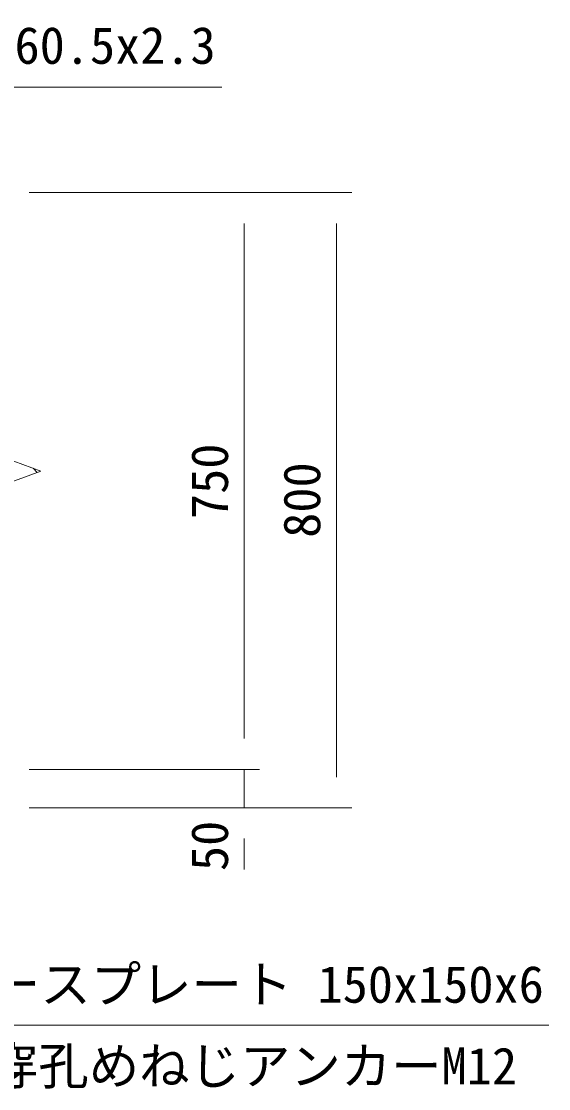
# Model space of a CAD drawing. Units: millimetres, scale not verified. Extents: x -4200 to 4200, y -2970 to 2970.
# Drawn here: x -1224 to -538, y -404 to 984 of the extents above; entities that cross this region are included whole.
import ezdxf
from ezdxf.enums import TextEntityAlignment as Align

# ---------------------------------------------------------------- set-up
doc = ezdxf.new("R2010")
doc.units = ezdxf.units.MM
doc.header["$LTSCALE"] = 20
for name, color, linetype, lineweight in [('0-4_D-STR-DIM', 7, 'Continuous', 9), ('0-6_D-STR-TXT', 7, 'Continuous', 9), ('0-7_D-STR2', 7, 'Continuous', 9)]:
    doc.layers.add(name, color=color, linetype=linetype, lineweight=lineweight)
doc.styles.add('ＭＳ ゴシック', font='')
doc.styles.get('ＭＳ ゴシック').set_extended_font_data('MS Gothic')

msp = doc.modelspace()

# ---------------------------------------------------------------- linework, layer by layer
at = {"layer": '0-4_D-STR-DIM'}
for p, q in [((-1214.05, 761.37), (-914.05, 761.37)), ((-1214.05, 761.37), (-794.05, 761.37)), ((-934.05, 51.37), (-934.05, 721.37)), ((-814.05, 1.37), (-814.05, 721.37)), ((-1198.81, 399.19), (-1234.05, 412.02)), ((-1269.28, 373.54), (-1198.81, 399.19)), ((-934.05, 51.37), (-934.05, 91.37)), ((-1214.05, 11.37), (-914.05, 11.37)), ((-1214.05, 11.37), (-914.05, 11.37)), ((-934.05, -38.63), (-934.05, 11.37)), ((-1214.05, -38.63), (-914.05, -38.63)), ((-1214.05, -38.63), (-794.05, -38.63)), ((-934.05, -78.63), (-934.05, -118.63))]:
    msp.add_line(p, q, dxfattribs=at)
at = {"layer": '0-6_D-STR-TXT'}
for points in [[(-963.15, 898.46), (-1496.31, 898.46), (-1578.24, 672.73)], [(-537.97, -321.11), (-1384.58, -321.11), (-1517.89, -38.36)]]:
    msp.add_lwpolyline(points, dxfattribs=at)
at = {"layer": '0-7_D-STR2'}
msp.add_line((-1203.52, 397.48), (-1208.91, 402.87), dxfattribs=at)

# ---------------------------------------------------------------- texts
at = {"layer": '0-4_D-STR-DIM', "style": 'ＭＳ ゴシック'}
for s, p in [('750', (-940.79, 336.87)), ('800', (-820.79, 312.49)), ('50', (-940.79, -120.83))]:
    msp.add_text(s, height=48.09, rotation=90, dxfattribs=at).set_placement(p, align=Align.BOTTOM_LEFT)
at = {"layer": '0-6_D-STR-TXT', "style": 'ＭＳ ゴシック'}
for s, p in [('門柱 φ60.5x2.3', (-1446.65, 914.35)), ('ベースプレート 150x150x6 ', (-1330.61, -306.5)), ('他穿孔めねじアンカーM12', (-1333.23, -412.73))]:
    msp.add_text(s, height=48.09, dxfattribs=at).set_placement(p, align=Align.BOTTOM_LEFT)

doc.saveas('drawing.dxf')
